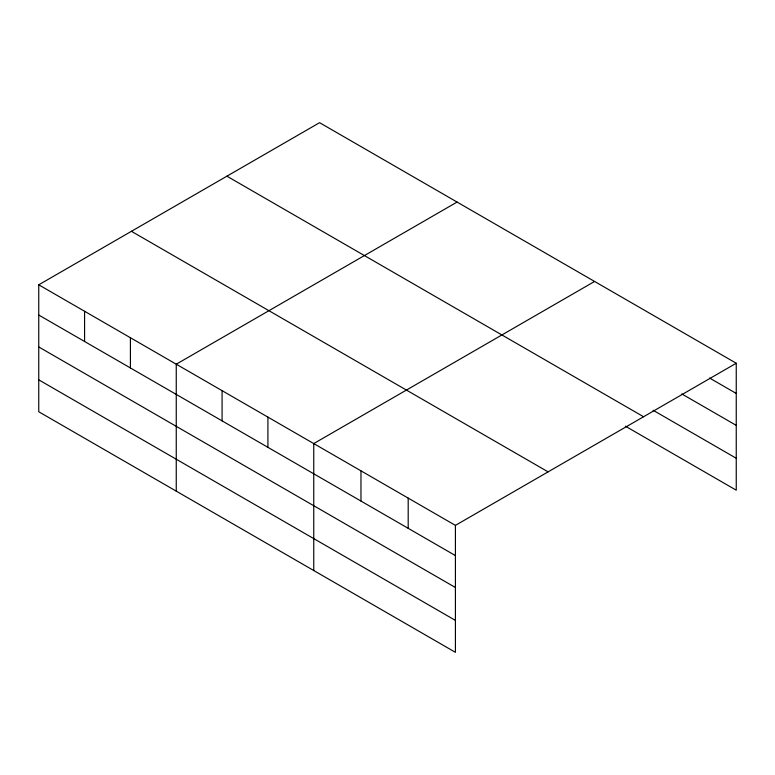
<?xml version="1.0" encoding="UTF-8"?>
<svg xmlns="http://www.w3.org/2000/svg" width="775" height="775" viewBox="0 0 775 775"><rect width="100%" height="100%" fill="white"/><g stroke="black" fill="none" stroke-linecap="round" stroke-linejoin="round"><path stroke-width="1.16" d="M38.75 284.812L455.419 525.373L455.419 652.317L38.75 411.757L38.75 284.812L319.581 122.683L736.25 363.243L736.25 490.188L625.377 426.173M457.085 202.062L176.254 364.202L176.254 491.147M594.58 281.451L313.749 443.581L313.749 570.536M455.419 525.373L736.25 363.243M709.561 378.035L736.25 393.448M681.845 393.962L736.25 425.368M653.102 410.256L736.25 458.257M226.91 176.187L643.579 416.747M131.421 231.308L548.09 471.868M38.75 315.028L455.419 555.588M38.75 346.948L455.419 587.508M38.75 379.837L455.419 620.397M408.192 498.112L408.192 528.317M360.976 470.851L360.976 501.057M267.918 417.124L267.918 447.33M222.086 390.658L222.086 420.873M130.413 337.735L130.413 367.951M84.582 311.279L84.582 341.484"/></g></svg>
